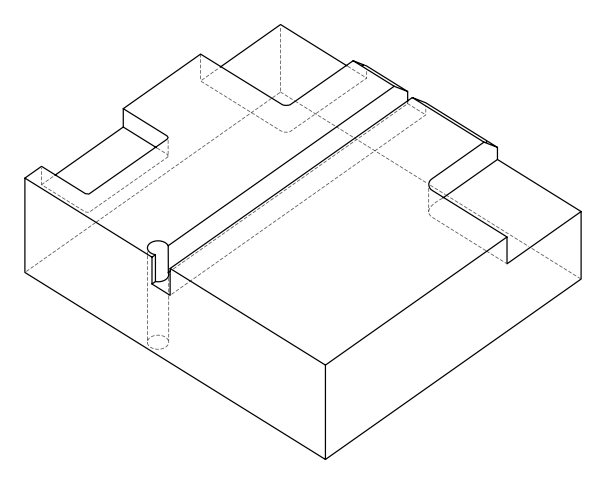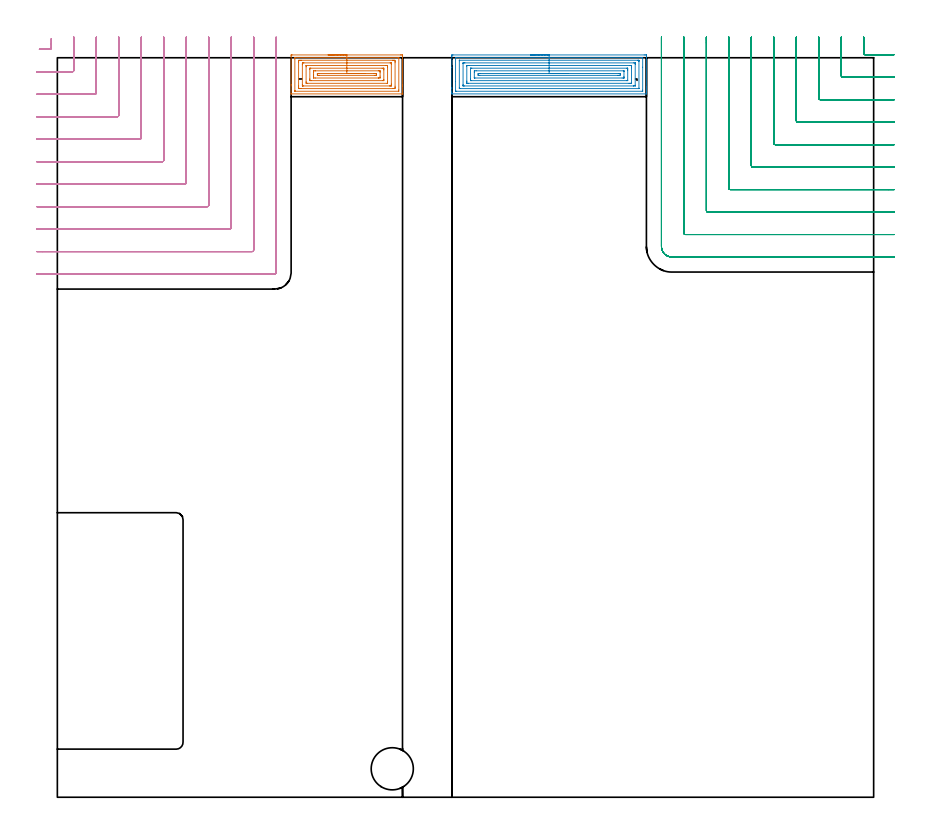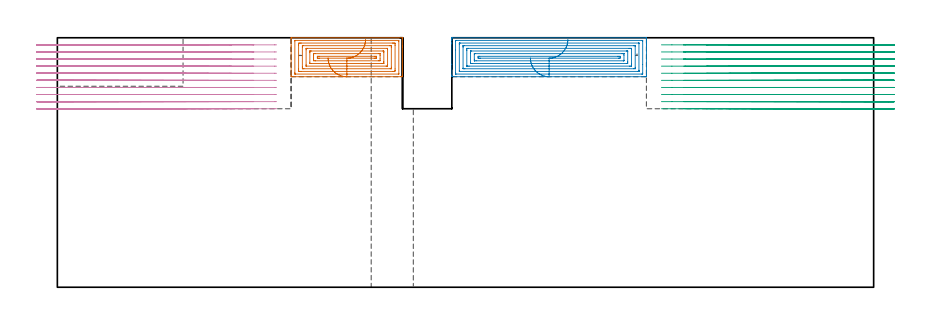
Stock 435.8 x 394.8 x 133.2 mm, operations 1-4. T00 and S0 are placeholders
(PLAN: 11 operations, 8 tool changes, 226.3 min)
(1 AREA_MILL | FG_CHAMFER_SURFACE | UGT0205_001 | 4.08 min | 16322 mm3)
(2 AREA_MILL_1 | FG_CHAMFER_SURFACE_1 | UGT0205_001 | 6.92 min | 25919 mm3)
(3 MILL_CORNER_NOTCH_RECTANGULAR | CORNER_NOTCH_RECTANGULAR | NXT0201_012 | Follow Part, ap 4, ae 75% | 29.41 min | 522720 mm3)
(4 MILL_CORNER_NOTCH_RECTANGULAR_1 | CORNER_NOTCH_RECTANGULAR_1 | NXT0201_012 | Follow Part, ap 4, ae 75% | 32.61 min | 581866 mm3)
(5 MILL_SLOT | SLOT_PARTIAL_RECTANGULAR | NXT0201_008 | Follow Part, ap 1.5, ae 75% | 133.14 min | 219190 mm3)
(6 MILL_RECTANGULAR_SLOT | SLOT_RECTANGULAR | NXT0201_012 | Follow Part, ap 4, ae 75% | 18.28 min | 398560 mm3)
(7 SPOT_DRILL | STEP1HOLE | NXT0321_9005460120000 | 0.05 min | 24 mm3)
(8 DRILL_BLIND_HOLE_INTO_CENTER | STEP1HOLE | NXT0301_030 | 0.05 min | 0 mm3)
(9 GUN_DRILL_THROUGH_HOLE | STEP1HOLE | UGT0307_001 | 0.59 min | 1830 mm3)
(10 SPADE_DRILL_TO_ENLARGE_THROUGH_HOLE | STEP1HOLE | UGT0306_005 | 0.56 min | 13995 mm3)
(11 DRILL_TO_ENLARGE_THROUGH_HOLE | STEP1HOLE | UGT0301_054 | 0.58 min | 25609 mm3)
(TOOL UGT0205_001 | Chamfer Mill 20 x 3 x 45 deg. | D20 FL50 Z2)
(TOOL NXT0201_012 | ENDMILL 16mm [2P460-1600-NA 1630] | D16 FL38 Z6)
(TOOL NXT0201_008 | ENDMILL 6mm [2P460-0600-NA 1630] | D6 FL26 Z6)
(TOOL NXT0321_9005460120000 | NC Spot Drill, 142deg, 12mm, Carbide, Uncoated | D12 PA142 FL30 Z2)
(TOOL NXT0301_030 | Carbide Drill 5.9mm [860.1-0590-018A1-MM 2214] | D5.9 PA140 FL28 Z2)
(TOOL UGT0307_001 | Gun Drill 5 mm | D5 PA130 FL24 Z1)
(TOOL UGT0306_005 | Spade Drill 14.5mm | D14.5 PA132 FL10 Z2)
(TOOL UGT0301_054 | Twist Drill 22.5 mm | D22.5 PA118 FL155 Z2)
(OP 1 AREA_MILL)
G17 G21 G94 G90
T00 M6
G54
G17 G0 G90 X144.55 Y396.3 S1061 M3
G43 Z143.2 H0
Z122.4
G94 G1 X144.588 Z121.528 F250.
X144.702 Z120.663
X144.891 Z119.812
X145.153 Z118.98
X145.487 Z118.174
X145.89 Z117.4
X146.359 Z116.664
X146.89 Z115.972
X147.479 Z115.329
X148.122 Z114.739
X148.814 Z114.208
X149.55 Z113.74
X150.324 Z113.337
X151.13 Z113.003
X151.962 Z112.741
X152.814 Z112.552
X153.678 Z112.438
X154.55 Z112.4
X183.197
X183.786 Y396.297 Z112.403
X184.294 Y396.291 Z112.405
X184.298 Y396.222 Z112.474
X184.3 Y395.707 Z112.989
Y380.551 Z128.143
Y379.802 Z128.896
Y379.659 Z129.039
Y375.69 Z133.008
X184.299 Y375.523 Z133.17
Y375.521 Z133.172
X184.291 Y375.504 Z133.19
X184.229 Y375.5 Z133.2
X124.871
X124.81 Y375.504 Z133.19
X124.807 Y375.521 Z133.172
X124.8 Y375.69 Z133.008
Y379.803 Z128.896
Y380.551 Z128.143
X124.801 Y395.707 Z112.989
X124.802 Y396.222 Z112.474
X124.806 Y396.291 Z112.405
X125.314 Y396.3 Z112.4
X154.55
Y394.886 Z113.814
X182.014
X182.084 Y394.885 Z113.815
X182.223 Y394.88 Z113.82
X182.291 Y394.875 Z113.825
X182.295 Y394.856 Z113.844
X182.298 Y394.816 Z113.884
X182.3 Y394.528 Z114.172
X182.299 Y377.589 Z131.111
X182.29 Y376.985 Z131.715
X182.284 Y376.921 Z131.779
X182.154 Y376.916 Z131.784
X182.084 Y376.915 Z131.785
X127.086 Y376.914 Z131.786
X127.016 Y376.915 Z131.785
X126.877 Y376.92 Z131.78
X126.809 Y376.925 Z131.775
X126.805 Y376.944 Z131.756
X126.802 Y376.985 Z131.715
X126.8 Y377.272 Z131.428
X126.801 Y394.211 Z114.489
X126.81 Y394.816 Z113.884
X126.816 Y394.879 Z113.821
X126.947 Y394.884 Z113.816
X127.017 Y394.886 Z113.814
X154.55
Y393.472 Z115.228
X178.92 Y393.471 Z115.229
X179.356
X179.809 Y393.469 Z115.231
X180.242 Y393.465 Z115.235
X180.293 Y393.032 Z115.668
X180.298 Y392.977 Z115.723
X180.3 Y392.141 Z116.559
Y379.601 Z129.099
X180.297 Y378.768 Z129.932
X180.295 Y378.715 Z129.985
X180.242 Y378.336 Z130.364
X179.79 Y378.331 Z130.369
X179.356 Y378.329 Z130.371
X178.907
X130.18
X129.744
X129.291 Y378.331 Z130.369
X128.858 Y378.336 Z130.364
X128.808 Y378.768 Z129.932
X128.803 Y378.823 Z129.877
X128.8 Y379.659 Z129.041
Y392.199 Z116.501
X128.803 Y393.032 Z115.668
X128.805 Y393.086 Z115.614
X128.858 Y393.465 Z115.235
X129.31 Y393.469 Z115.231
X129.744 Y393.471 Z115.229
X130.194
X154.55 Y393.472 Z115.228
Y392.057 Z116.643
X177.667
X178.018 Y392.056 Z116.644
X178.194 Y392.054 Z116.646
X178.279 Y392.051 Z116.649
X178.29 Y392.049 Z116.651
X178.294 Y392.033 Z116.667
X178.297 Y392. Z116.7
X178.3 Y391.421 Z117.279
Y391.249 Z117.451
Y380.722 Z127.978
X178.299 Y380.551 Z128.149
X178.291 Y379.839 Z128.861
X178.278 Y379.749 Z128.951
X178.186 Y379.747 Z128.953
X177.986 Y379.745 Z128.955
X177.584 Y379.743 Z128.957
X177.501
X131.433
X131.082 Y379.744 Z128.956
X130.907 Y379.746 Z128.954
X130.821 Y379.75 Z128.95
X130.81 Y379.752 Z128.948
X130.806 Y379.767 Z128.933
X130.803 Y379.8 Z128.9
X130.8 Y380.379 Z128.321
Y391.078 Z117.622
X130.801 Y391.249 Z117.451
X130.809 Y391.961 Z116.739
X130.822 Y392.051 Z116.649
X130.914 Y392.053 Z116.647
X131.114 Y392.055 Z116.645
X131.516 Y392.057 Z116.643
X131.599
X154.55
Y390.643 Z118.057
X175.529
X175.812 Y390.642 Z118.058
X176.096 Y390.639 Z118.061
X176.276 Y390.636 Z118.064
X176.29 Y390.521 Z118.179
X176.294 Y390.358 Z118.342
X176.3 Y389.868 Z118.832
Y381.843 Z126.857
X176.297 Y381.442 Z127.258
X176.293 Y381.197 Z127.503
X176.29 Y381.171 Z127.529
X176.264 Y381.164 Z127.536
X176.19 Y381.16 Z127.54
X176.095 Y381.158 Z127.542
X133.571 Y381.157 Z127.543
X133.288 Y381.158 Z127.542
X133.004 Y381.161 Z127.539
X132.824 Y381.164 Z127.536
X132.81 Y381.279 Z127.421
X132.806 Y381.442 Z127.258
X132.8 Y381.933 Z126.768
Y389.957 Z118.743
X132.803 Y390.358 Z118.342
X132.807 Y390.603 Z118.097
X132.81 Y390.629 Z118.071
X132.836 Y390.636 Z118.064
X132.91 Y390.64 Z118.06
X133.005 Y390.642 Z118.058
X154.55 Y390.643 Z118.057
Y389.229 Z119.471
X173.391
X174.041 Y389.225 Z119.475
X174.283 Y389.222 Z119.478
X174.29 Y389.217 Z119.483
X174.297 Y389.208 Z119.492
X174.3 Y388.575 Z120.125
Y388.314 Z120.386
X174.299 Y383.225 Z125.475
X174.298 Y382.967 Z125.733
X174.29 Y382.704 Z125.996
X174.275 Y382.578 Z126.122
X174.203 Y382.576 Z126.124
X174.041 Y382.573 Z126.127
X173.804 Y382.572 Z126.128
X135.709 Y382.571 Z126.129
X135.059 Y382.575 Z126.125
X134.817 Y382.578 Z126.122
X134.81 Y382.583 Z126.117
X134.803 Y382.592 Z126.108
X134.8 Y383.225 Z125.475
Y383.486 Z125.214
Y388.575 Z120.125
X134.803 Y389.208 Z119.492
X134.81 Y389.217 Z119.483
X134.817 Y389.222 Z119.478
X135.059 Y389.226 Z119.474
X135.296 Y389.228 Z119.472
X154.55 Y389.229 Z119.471
Y387.815 Z120.885
X171.383 Y387.814 Z120.886
X172.143 Y387.81 Z120.89
X172.269 Y387.808 Z120.892
X172.293 Y387.683 Z121.017
X172.298 Y387.654 Z121.046
X172.3 Y386.792 Z121.908
Y385.009 Z123.691
X172.297 Y384.117 Z124.583
X172.295 Y384.091 Z124.609
X172.269 Y383.992 Z124.708
X171.513 Y383.986 Z124.714
X171.383
X137.717
X136.957 Y383.99 Z124.71
X136.831 Y383.992 Z124.708
X136.807 Y384.117 Z124.583
X136.802 Y384.146 Z124.554
X136.8 Y385.009 Z123.691
Y385.9 Z122.8
Y386.823 Z121.877
X136.81 Y387.683 Z121.017
X136.831 Y387.808 Z120.892
X137.587 Y387.814 Z120.886
X137.717
X154.55 Y387.815 Z120.885
Y386.401 Z122.299
X169.114 Y386.4 Z122.3
X169.611 Y386.399 Z122.301
X170.003 Y386.397 Z122.303
X170.245 Y386.394 Z122.306
X170.29 Y386.383 Z122.317
X170.294 Y386.291 Z122.409
X170.299 Y386.099 Z122.601
X170.3 Y385.9 Z122.8
X170.299 Y385.553 Z123.147
X170.297 Y385.467 Z123.233
X170.293 Y385.424 Z123.276
X170.29 Y385.408 Z123.292
X170.272 Y385.406 Z123.294
X170.105 Y385.402 Z123.298
X169.611 Y385.4 Z123.3
X169.222
X139.986
X139.489 Y385.401 Z123.299
X139.097 Y385.403 Z123.297
X138.855 Y385.407 Z123.293
X138.81 Y385.418 Z123.282
X138.806 Y385.509 Z123.191
X138.801 Y385.701 Z122.999
X138.8 Y385.9 Z122.8
X138.801 Y386.247 Z122.453
X138.803 Y386.333 Z122.367
X138.807 Y386.376 Z122.324
X138.81 Y386.392 Z122.308
X138.828 Y386.394 Z122.306
X138.995 Y386.398 Z122.302
X139.489 Y386.4 Z122.3
X139.878 Y386.401 Z122.299
X154.55
X155.422 Z122.338
X156.287 Z122.451
X157.138 Z122.64
X157.97 Z122.903
X158.776 Z123.236
X159.55 Z123.639
X160.286 Z124.108
X160.978 Z124.639
X161.621 Z125.228
X162.211 Z125.872
X162.742 Z126.564
X163.21 Z127.299
X163.613 Z128.073
X163.947 Z128.879
X164.209 Z129.711
X164.398 Z130.563
X164.512 Z131.428
X164.55 Z132.299
G0 Z143.2
M5
M2
(OP 2 AREA_MILL_1)
G17 G21 G94 G90
T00 M6
G54
G17 G0 G90 X252.55 Y396.3 S1061 M3
G43 Z143.2 H0
Z122.4
G94 G1 X252.588 Z121.528 F250.
X252.702 Z120.663
X252.891 Z119.812
X253.153 Z118.98
X253.487 Z118.174
X253.89 Z117.4
X254.359 Z116.664
X254.89 Z115.972
X255.479 Z115.329
X256.122 Z114.74
X256.814 Z114.208
X257.55 Z113.74
X258.324 Z113.337
X259.13 Z113.003
X259.962 Z112.741
X260.814 Z112.552
X261.678 Z112.438
X262.55 Z112.4
X313.295
X313.889 Y396.299 Z112.401
X314.476 Y396.294 Z112.404
X314.493 Y396.292 Z112.406
X314.497 Y395.707 Z112.99
X314.5 Y395.097 Z113.6
Y379.378 Z129.317
Y378.768 Z129.927
Y378.205 Z130.492
Y377.876 Z130.82
Y377.313 Z131.383
Y376.985 Z131.711
Y376.327 Z132.372
Y375.937 Z132.762
X314.493 Y375.552 Z133.14
X314.49 Y375.503 Z133.188
X314.336 Y375.5 Z133.2
X210.765
X210.61 Y375.503 Z133.188
X210.607 Y375.552 Z133.14
X210.6 Y375.937 Z132.762
Y376.327 Z132.372
Y376.985 Z131.711
Y378.205 Z130.492
Y378.768 Z129.927
Y389.631 Z119.067
Y395.426 Z113.272
X210.602 Y395.707 Z112.99
X210.607 Y396.292 Z112.406
X210.624 Y396.294 Z112.404
X211.211 Y396.3 Z112.4
X262.55
Y394.886 Z113.814
X312.103 Y394.885 Z113.815
X312.174 Y394.884 Z113.816
X312.314 Y394.879 Z113.821
X312.49 Y394.866 Z113.834
X312.492 Y394.816 Z113.884
X312.499 Y394.421 Z114.279
X312.5 Y389.739 Z118.961
Y377.48 Z131.22
X312.497 Y376.985 Z131.715
X312.494 Y376.936 Z131.764
X312.491 Y376.927 Z131.773
X312.476 Y376.921 Z131.779
X312.385 Y376.918 Z131.782
X312.244 Y376.915 Z131.785
X212.997
X212.927 Y376.916 Z131.784
X212.787 Y376.921 Z131.779
X212.61 Y376.934 Z131.766
X212.608 Y376.985 Z131.715
X212.602 Y377.379 Z131.321
X212.6 Y382.061 Z126.639
Y394.32 Z114.38
X212.603 Y394.816 Z113.884
X212.606 Y394.864 Z113.836
X212.609 Y394.873 Z113.827
X212.624 Y394.879 Z113.821
X212.716 Y394.882 Z113.818
X212.856 Y394.885 Z113.815
X262.55 Y394.886 Z113.814
Y393.472 Z115.228
X309.878 Y393.471 Z115.229
X310.318 Y393.469 Z115.231
X310.463 Y393.466 Z115.234
X310.481 Y393.465 Z115.235
X310.49 Y393.432 Z115.268
X310.495 Y393.336 Z115.364
X310.498 Y393.215 Z115.485
X310.5 Y393.032 Z115.668
Y392.85 Z115.85
Y378.586 Z130.114
X310.496 Y378.403 Z130.297
X310.491 Y378.352 Z130.348
X310.487 Y378.334 Z130.366
X310.481 Y378.333 Z130.367
X310.427 Y378.33 Z130.37
X310.318 Y378.329 Z130.371
X215.222
X214.782 Y378.331 Z130.369
X214.637 Y378.334 Z130.366
X214.619 Y378.335 Z130.365
X214.61 Y378.368 Z130.332
X214.605 Y378.464 Z130.236
X214.602 Y378.586 Z130.114
X214.6 Y378.768 Z129.932
Y378.95 Z129.75
Y393.214 Z115.486
X214.604 Y393.397 Z115.303
X214.609 Y393.448 Z115.252
X214.613 Y393.466 Z115.234
X214.619 Y393.467 Z115.233
X214.673 Y393.47 Z115.23
X214.782 Y393.471 Z115.229
X262.55 Y393.472 Z115.228
Y392.057 Z116.643
X307.723
X308.456 Y392.05 Z116.65
X308.49 Y392.047 Z116.653
X308.493 Y392.002 Z116.698
X308.497 Y391.899 Z116.801
X308.499 Y391.693 Z117.007
X308.5 Y391.281 Z117.419
X308.499 Y380.121 Z128.579
X308.497 Y379.906 Z128.794
X308.493 Y379.799 Z128.901
X308.49 Y379.751 Z128.949
X308.442 Y379.749 Z128.951
X307.639 Y379.743 Z128.957
X307.555
X217.377
X216.644 Y379.75 Z128.95
X216.61 Y379.753 Z128.947
X216.607 Y379.798 Z128.902
X216.603 Y379.901 Z128.799
X216.601 Y380.107 Z128.593
X216.6 Y380.519 Z128.181
X216.601 Y391.679 Z117.021
X216.603 Y391.894 Z116.806
X216.607 Y392.001 Z116.699
X216.61 Y392.049 Z116.651
X216.659 Y392.051 Z116.649
X217.461 Y392.057 Z116.643
X217.545
X262.55
Y390.643 Z118.057
X305.568
X305.853 Y390.642 Z118.058
X306.465 Y390.639 Z118.061
X306.48 Y390.637 Z118.063
X306.492 Y390.611 Z118.089
X306.497 Y390.358 Z118.342
X306.5 Y389.712 Z118.988
Y389.466 Z119.234
X306.499 Y381.442 Z127.258
X306.497 Y381.281 Z127.419
X306.493 Y381.201 Z127.499
X306.491 Y381.166 Z127.534
X306.424 Y381.164 Z127.536
X306.137 Y381.159 Z127.541
X305.853 Y381.158 Z127.542
X305.246 Y381.157 Z127.543
X219.532
X219.247 Y381.158 Z127.542
X218.635 Y381.161 Z127.539
X218.62 Y381.163 Z127.537
X218.608 Y381.189 Z127.511
X218.604 Y381.442 Z127.258
X218.6 Y382.088 Z126.612
Y382.334 Z126.366
X218.601 Y390.358 Z118.342
X218.603 Y390.519 Z118.181
X218.607 Y390.6 Z118.1
X218.609 Y390.634 Z118.066
X218.676 Y390.636 Z118.064
X218.963 Y390.641 Z118.059
X219.247 Y390.642 Z118.058
X219.854 Y390.643 Z118.057
X262.55
Y389.229 Z119.471
X304.068 Y389.228 Z119.472
X304.307 Y389.227 Z119.473
X304.435 Y389.224 Z119.476
X304.49 Y389.222 Z119.478
X304.492 Y389.19 Z119.51
X304.498 Y389.036 Z119.664
X304.5 Y388.575 Z120.125
Y388.143 Z120.557
X304.499 Y382.794 Z125.906
X304.496 Y382.65 Z126.05
X304.492 Y382.598 Z126.102
X304.488 Y382.577 Z126.123
X304.476 Y382.576 Z126.124
X304.395 Y382.574 Z126.126
X304.068 Y382.572 Z126.128
X303.83 Y382.571 Z126.129
X221.032 Y382.572 Z126.128
X220.793 Y382.573 Z126.127
X220.666 Y382.576 Z126.124
X220.61 Y382.578 Z126.122
X220.608 Y382.61 Z126.09
X220.602 Y382.764 Z125.936
X220.6 Y383.225 Z125.475
Y383.657 Z125.043
X220.601 Y389.006 Z119.694
X220.604 Y389.15 Z119.55
X220.608 Y389.202 Z119.498
X220.612 Y389.223 Z119.477
X220.624 Y389.224 Z119.476
X220.705 Y389.226 Z119.474
X221.032 Y389.229 Z119.471
X221.27
X262.55
Y387.815 Z120.885
X302.15 Y387.814 Z120.886
X302.282 Y387.813 Z120.887
X302.413 Y387.81 Z120.89
X302.49 Y387.807 Z120.893
X302.495 Y387.756 Z120.944
X302.498 Y387.683 Z121.017
X302.5 Y387.466 Z121.234
Y384.791 Z123.909
X302.494 Y384.117 Z124.583
X302.49 Y384.009 Z124.691
X302.485 Y383.992 Z124.708
X302.457 Y383.989 Z124.711
X302.413 Y383.986 Z124.714
X302.282
X301.521 Y383.985 Z124.715
X222.95 Y383.986 Z124.714
X222.818 Y383.987 Z124.713
X222.687 Y383.99 Z124.71
X222.61 Y383.993 Z124.707
X222.605 Y384.045 Z124.655
X222.602 Y384.117 Z124.583
X222.6 Y384.334 Z124.366
Y387.009 Z121.691
X222.606 Y387.683 Z121.017
X222.61 Y387.791 Z120.909
X222.615 Y387.808 Z120.892
X222.643 Y387.811 Z120.889
X222.687 Y387.814 Z120.886
X222.818 Y387.815 Z120.885
X223.579
X262.55
Y386.401 Z122.299
X299.603 Y386.4 Z122.3
X299.997 Y386.399 Z122.301
X300.496 Y386.393 Z122.307
X300.5 Y385.9 Z122.8
X300.496 Y385.407 Z123.293
X300.102 Y385.402 Z123.298
X299.603 Y385.4 Z123.3
X299.212
X225.497
X225.103 Y385.401 Z123.299
X224.604 Y385.407 Z123.293
X224.6 Y385.9 Z122.8
X224.604 Y386.393 Z122.307
X224.998 Y386.398 Z122.302
X225.497 Y386.4 Z122.3
X225.888 Y386.401 Z122.299
X262.55
X263.422 Z122.338
X264.287 Z122.451
X265.138 Z122.64
X265.97 Z122.903
X266.776 Z123.236
X267.55 Z123.639
X268.286 Z124.108
X268.978 Z124.639
X269.621 Z125.228
X270.21 Z125.872
X270.742 Z126.564
X271.21 Z127.299
X271.613 Z128.073
X271.947 Z128.879
X272.209 Z129.711
X272.398 Z130.563
X272.512 Z131.428
X272.55 Z132.299
G0 Z143.2
M5
M2
(OP 3 MILL_CORNER_NOTCH_RECTANGULAR)
G17 G21 G94 G90
T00 M6
G54
G17 G0 G90 X430.493 Y405.8 S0 M3
G43 Z143.2 H1
Z129.41
G94 G1 X430.5 Y402.8 F250.
Y402.546 F500.
Y397.193
G3 X431.293 Y396.4 R0.8
G1 X443.638
X446.638 F250.
G0 Z143.2
X418.492 Y405.8
Z129.41
G1 X418.5 Y402.8
Y402.546 F500.
Y385.193
G3 X419.293 Y384.4 R0.8
G1 X443.8
X446.8 F250.
G0 Z143.2
X406.491 Y405.8
Z129.41
G1 X406.5 Y402.8
Y402.546 F500.
Y373.193
G3 X407.293 Y372.4 R0.8
G1 X443.8
X446.8 F250.
G0 Z143.2
X394.489 Y405.8
Z129.41
G1 X394.5 Y402.8
Y402.546 F500.
Y361.194
G3 X395.294 Y360.4 R0.8
G1 X443.8
X446.8 F250.
G0 Z143.2
X382.487 Y405.8
Z129.41
G1 X382.499 Y402.8
X382.5 Y402.546 F500.
Y349.194
G3 X383.294 Y348.4 R0.8
G1 X443.8
X446.8 F250.
G0 Z143.2
X370.483 Y405.8
Z129.41
G1 X370.499 Y402.8
X370.5 Y402.546 F500.
Y337.195
G3 X371.295 Y336.4 R0.8
G1 X443.8
X446.8 F250.
G0 Z143.2
X358.478 Y405.8
Z129.41
G1 X358.499 Y402.8
X358.5 Y402.546 F500.
Y325.195
G3 X359.295 Y324.4 R0.8
G1 X443.8
X446.8 F250.
G0 Z143.2
X346.467 Y405.8
Z129.41
G1 X346.499 Y402.8
G2 X346.5 Y402.546 R24. F500.
G1 Y313.195
G3 X347.295 Y312.4 R0.8
G1 X443.8
X446.8 F250.
G0 Z143.2
X334.434 Y405.799
Z129.41
G1 X334.497 Y402.8
G2 X334.5 Y402.546 R12. F500.
G1 Y301.196
G3 X335.296 Y300.4 R0.8
G1 X443.8
X446.8 F250.
G0 Z143.2
X322.5 Y405.546
Z129.41
G1 Y402.546
Y294. F500.
G3 X328.1 Y288.4 R5.6
G1 X443.8
X446.8 F250.
G0 Z143.2
X430.493 Y405.8
Z125.62
G1 X430.5 Y402.8
Y402.546 F500.
Y397.193
G3 X431.293 Y396.4 R0.8
G1 X443.638
X446.638 F250.
G0 Z143.2
X418.492 Y405.8
Z125.62
G1 X418.5 Y402.8
Y402.546 F500.
Y385.193
G3 X419.293 Y384.4 R0.8
G1 X443.8
X446.8 F250.
G0 Z143.2
X406.491 Y405.8
Z125.62
G1 X406.5 Y402.8
Y402.546 F500.
Y373.193
G3 X407.293 Y372.4 R0.8
G1 X443.8
X446.8 F250.
G0 Z143.2
X394.489 Y405.8
Z125.62
G1 X394.5 Y402.8
Y402.546 F500.
Y361.194
G3 X395.294 Y360.4 R0.8
G1 X443.8
X446.8 F250.
G0 Z143.2
X382.487 Y405.8
Z125.62
G1 X382.499 Y402.8
X382.5 Y402.546 F500.
Y349.194
G3 X383.294 Y348.4 R0.8
G1 X443.8
X446.8 F250.
G0 Z143.2
X370.483 Y405.8
Z125.62
G1 X370.499 Y402.8
X370.5 Y402.546 F500.
Y337.195
G3 X371.295 Y336.4 R0.8
G1 X443.8
X446.8 F250.
G0 Z143.2
X358.478 Y405.8
Z125.62
G1 X358.499 Y402.8
X358.5 Y402.546 F500.
Y325.195
G3 X359.295 Y324.4 R0.8
G1 X443.8
X446.8 F250.
G0 Z143.2
X346.467 Y405.8
Z125.62
G1 X346.499 Y402.8
G2 X346.5 Y402.546 R24. F500.
G1 Y313.195
G3 X347.295 Y312.4 R0.8
G1 X443.8
X446.8 F250.
G0 Z143.2
X334.434 Y405.799
Z125.62
G1 X334.497 Y402.8
G2 X334.5 Y402.546 R12. F500.
G1 Y301.196
G3 X335.296 Y300.4 R0.8
G1 X443.8
X446.8 F250.
G0 Z143.2
X322.5 Y405.546
Z125.62
G1 Y402.546
Y294. F500.
G3 X328.1 Y288.4 R5.6
G1 X443.8
X446.8 F250.
G0 Z143.2
X430.493 Y405.8
Z121.83
G1 X430.5 Y402.8
Y402.546 F500.
Y397.193
G3 X431.293 Y396.4 R0.8
G1 X443.638
X446.638 F250.
G0 Z143.2
X418.492 Y405.8
Z121.83
G1 X418.5 Y402.8
Y402.546 F500.
Y385.193
G3 X419.293 Y384.4 R0.8
G1 X443.8
X446.8 F250.
G0 Z143.2
X406.491 Y405.8
Z121.83
G1 X406.5 Y402.8
Y402.546 F500.
Y373.193
G3 X407.293 Y372.4 R0.8
G1 X443.8
X446.8 F250.
G0 Z143.2
X394.489 Y405.8
Z121.83
G1 X394.5 Y402.8
Y402.546 F500.
Y361.194
G3 X395.294 Y360.4 R0.8
G1 X443.8
X446.8 F250.
G0 Z143.2
X382.487 Y405.8
Z121.83
G1 X382.499 Y402.8
X382.5 Y402.546 F500.
Y349.194
G3 X383.294 Y348.4 R0.8
G1 X443.8
X446.8 F250.
G0 Z143.2
X370.483 Y405.8
Z121.83
G1 X370.499 Y402.8
X370.5 Y402.546 F500.
Y337.195
G3 X371.295 Y336.4 R0.8
G1 X443.8
X446.8 F250.
G0 Z143.2
X358.478 Y405.8
Z121.83
G1 X358.499 Y402.8
X358.5 Y402.546 F500.
Y325.195
G3 X359.295 Y324.4 R0.8
G1 X443.8
X446.8 F250.
G0 Z143.2
X346.467 Y405.8
Z121.83
G1 X346.499 Y402.8
G2 X346.5 Y402.546 R24. F500.
G1 Y313.195
G3 X347.295 Y312.4 R0.8
G1 X443.8
X446.8 F250.
G0 Z143.2
X334.434 Y405.799
Z121.83
G1 X334.497 Y402.8
G2 X334.5 Y402.546 R12. F500.
G1 Y301.196
G3 X335.296 Y300.4 R0.8
G1 X443.8
X446.8 F250.
G0 Z143.2
X322.5 Y405.546
Z121.83
G1 Y402.546
Y294. F500.
G3 X328.1 Y288.4 R5.6
G1 X443.8
X446.8 F250.
G0 Z143.2
X430.5 Y405.8
Z118.04
G1 Y402.8
Y397.193 F500.
G3 X431.293 Y396.4 R0.8
G1 X443.638
X446.638 F250.
G0 Z143.2
X418.5 Y405.8
Z118.04
G1 Y402.8
Y385.193 F500.
G3 X419.293 Y384.4 R0.8
G1 X443.8
X446.8 F250.
G0 Z143.2
X406.5 Y405.8
Z118.04
G1 Y402.8
Y373.193 F500.
G3 X407.293 Y372.4 R0.8
G1 X443.8
X446.8 F250.
G0 Z143.2
X394.5 Y405.8
Z118.04
G1 Y402.8
Y361.194 F500.
G3 X395.294 Y360.4 R0.8
G1 X443.8
X446.8 F250.
G0 Z143.2
X382.5 Y405.8
Z118.04
G1 Y402.8
Y349.194 F500.
G3 X383.294 Y348.4 R0.8
G1 X443.8
X446.8 F250.
G0 Z143.2
X370.5 Y405.8
Z118.04
G1 Y402.8
Y337.195 F500.
G3 X371.295 Y336.4 R0.8
G1 X443.8
X446.8 F250.
G0 Z143.2
X358.5 Y405.8
Z118.04
G1 Y402.8
Y325.195 F500.
G3 X359.295 Y324.4 R0.8
G1 X443.8
X446.8 F250.
G0 Z143.2
X346.5 Y405.8
Z118.04
G1 Y402.8
Y313.195 F500.
G3 X347.295 Y312.4 R0.8
G1 X443.8
X446.8 F250.
G0 Z143.2
X334.5 Y405.8
Z118.04
G1 Y402.8
Y301.196 F500.
G3 X335.296 Y300.4 R0.8
G1 X443.8
X446.8 F250.
G0 Z143.2
X322.5 Y405.8
Z118.04
G1 Y402.8
Y294. F500.
G3 X328.1 Y288.4 R5.6
G1 X443.8
X446.8 F250.
G0 Z143.2
X430.5 Y405.8
Z114.25
G1 Y402.8
Y397.193 F500.
G3 X431.293 Y396.4 R0.8
G1 X443.638
X446.638 F250.
G0 Z143.2
X418.5 Y405.8
Z114.25
G1 Y402.8
Y385.193 F500.
G3 X419.293 Y384.4 R0.8
G1 X443.8
X446.8 F250.
G0 Z143.2
X406.5 Y405.8
Z114.25
G1 Y402.8
Y373.193 F500.
G3 X407.293 Y372.4 R0.8
G1 X443.8
X446.8 F250.
G0 Z143.2
X394.5 Y405.8
Z114.25
G1 Y402.8
Y361.194 F500.
G3 X395.294 Y360.4 R0.8
G1 X443.8
X446.8 F250.
G0 Z143.2
X382.5 Y405.8
Z114.25
G1 Y402.8
Y349.194 F500.
G3 X383.294 Y348.4 R0.8
G1 X443.8
X446.8 F250.
G0 Z143.2
X370.5 Y405.8
Z114.25
G1 Y402.8
Y337.195 F500.
G3 X371.295 Y336.4 R0.8
G1 X443.8
X446.8 F250.
G0 Z143.2
X358.5 Y405.8
Z114.25
G1 Y402.8
Y325.195 F500.
G3 X359.295 Y324.4 R0.8
G1 X443.8
X446.8 F250.
G0 Z143.2
X346.5 Y405.8
Z114.25
G1 Y402.8
Y313.195 F500.
G3 X347.295 Y312.4 R0.8
G1 X443.8
X446.8 F250.
G0 Z143.2
X334.5 Y405.8
Z114.25
G1 Y402.8
Y301.196 F500.
G3 X335.296 Y300.4 R0.8
G1 X443.8
X446.8 F250.
G0 Z143.2
X322.5 Y405.8
Z114.25
G1 Y402.8
Y294. F500.
G3 X328.1 Y288.4 R5.6
G1 X443.8
X446.8 F250.
G0 Z143.2
X430.5 Y405.8
Z110.46
G1 Y402.8
Y397.193 F500.
G3 X431.293 Y396.4 R0.8
G1 X443.638
X446.638 F250.
G0 Z143.2
X418.5 Y405.8
Z110.46
G1 Y402.8
Y385.193 F500.
G3 X419.293 Y384.4 R0.8
G1 X443.8
X446.8 F250.
G0 Z143.2
X406.5 Y405.8
Z110.46
G1 Y402.8
Y373.193 F500.
G3 X407.293 Y372.4 R0.8
G1 X443.8
X446.8 F250.
G0 Z143.2
X394.5 Y405.8
Z110.46
G1 Y402.8
Y361.194 F500.
G3 X395.294 Y360.4 R0.8
G1 X443.8
X446.8 F250.
G0 Z143.2
X382.5 Y405.8
Z110.46
G1 Y402.8
Y349.194 F500.
G3 X383.294 Y348.4 R0.8
G1 X443.8
X446.8 F250.
G0 Z143.2
X370.5 Y405.8
Z110.46
G1 Y402.8
Y337.195 F500.
G3 X371.295 Y336.4 R0.8
G1 X443.8
X446.8 F250.
G0 Z143.2
X358.5 Y405.8
Z110.46
G1 Y402.8
Y325.195 F500.
G3 X359.295 Y324.4 R0.8
G1 X443.8
X446.8 F250.
G0 Z143.2
X346.5 Y405.8
Z110.46
G1 Y402.8
Y313.195 F500.
G3 X347.295 Y312.4 R0.8
G1 X443.8
X446.8 F250.
G0 Z143.2
X334.5 Y405.8
Z110.46
G1 Y402.8
Y301.196 F500.
G3 X335.296 Y300.4 R0.8
G1 X443.8
X446.8 F250.
G0 Z143.2
X322.5 Y405.8
Z110.46
G1 Y402.8
Y294. F500.
G3 X328.1 Y288.4 R5.6
G1 X443.8
X446.8 F250.
G0 Z143.2
X430.5 Y405.8
Z106.67
G1 Y402.8
Y397.193 F500.
G3 X431.293 Y396.4 R0.8
G1 X443.638
X446.638 F250.
G0 Z143.2
X418.5 Y405.8
Z106.67
G1 Y402.8
Y385.193 F500.
G3 X419.293 Y384.4 R0.8
G1 X443.8
X446.8 F250.
G0 Z143.2
X406.5 Y405.8
Z106.67
G1 Y402.8
Y373.193 F500.
G3 X407.293 Y372.4 R0.8
G1 X443.8
X446.8 F250.
G0 Z143.2
X394.5 Y405.8
Z106.67
G1 Y402.8
Y361.194 F500.
G3 X395.294 Y360.4 R0.8
G1 X443.8
X446.8 F250.
G0 Z143.2
X382.5 Y405.8
Z106.67
G1 Y402.8
Y349.194 F500.
G3 X383.294 Y348.4 R0.8
G1 X443.8
X446.8 F250.
G0 Z143.2
X370.5 Y405.8
Z106.67
G1 Y402.8
Y337.195 F500.
G3 X371.295 Y336.4 R0.8
G1 X443.8
X446.8 F250.
G0 Z143.2
X358.5 Y405.8
Z106.67
G1 Y402.8
Y325.195 F500.
G3 X359.295 Y324.4 R0.8
G1 X443.8
X446.8 F250.
G0 Z143.2
X346.5 Y405.8
Z106.67
G1 Y402.8
Y313.195 F500.
G3 X347.295 Y312.4 R0.8
G1 X443.8
X446.8 F250.
G0 Z143.2
X334.5 Y405.8
Z106.67
G1 Y402.8
Y301.196 F500.
G3 X335.296 Y300.4 R0.8
G1 X443.8
X446.8 F250.
G0 Z143.2
X322.5 Y405.8
Z106.67
G1 Y402.8
Y294. F500.
G3 X328.1 Y288.4 R5.6
G1 X443.8
X446.8 F250.
G0 Z143.2
X430.5 Y405.8
Z102.88
G1 Y402.8
Y397.193 F500.
G3 X431.293 Y396.4 R0.8
G1 X443.638
X446.638 F250.
G0 Z143.2
X418.5 Y405.8
Z102.88
G1 Y402.8
Y385.193 F500.
G3 X419.293 Y384.4 R0.8
G1 X443.8
X446.8 F250.
G0 Z143.2
X406.5 Y405.8
Z102.88
G1 Y402.8
Y373.193 F500.
G3 X407.293 Y372.4 R0.8
G1 X443.8
X446.8 F250.
G0 Z143.2
X394.5 Y405.8
Z102.88
G1 Y402.8
Y361.194 F500.
G3 X395.294 Y360.4 R0.8
G1 X443.8
X446.8 F250.
G0 Z143.2
X382.5 Y405.8
Z102.88
G1 Y402.8
Y349.194 F500.
G3 X383.294 Y348.4 R0.8
G1 X443.8
X446.8 F250.
G0 Z143.2
X370.5 Y405.8
Z102.88
G1 Y402.8
Y337.195 F500.
G3 X371.295 Y336.4 R0.8
G1 X443.8
X446.8 F250.
G0 Z143.2
X358.5 Y405.8
Z102.88
G1 Y402.8
Y325.195 F500.
G3 X359.295 Y324.4 R0.8
G1 X443.8
X446.8 F250.
G0 Z143.2
X346.5 Y405.8
Z102.88
G1 Y402.8
Y313.195 F500.
G3 X347.295 Y312.4 R0.8
G1 X443.8
X446.8 F250.
G0 Z143.2
X334.5 Y405.8
Z102.88
G1 Y402.8
Y301.196 F500.
G3 X335.296 Y300.4 R0.8
G1 X443.8
X446.8 F250.
G0 Z143.2
X322.5 Y405.8
Z102.88
G1 Y402.8
Y294. F500.
G3 X328.1 Y288.4 R5.6
G1 X443.8
X446.8 F250.
G0 Z143.2
X430.5 Y405.8
Z99.09
G1 Y402.8
Y397.193 F500.
G3 X431.293 Y396.4 R0.8
G1 X443.638
X446.638 F250.
G0 Z143.2
X418.5 Y405.8
Z99.09
G1 Y402.8
Y385.193 F500.
G3 X419.293 Y384.4 R0.8
G1 X443.8
X446.8 F250.
G0 Z143.2
X406.5 Y405.8
Z99.09
G1 Y402.8
Y373.193 F500.
G3 X407.293 Y372.4 R0.8
G1 X443.8
X446.8 F250.
G0 Z143.2
X394.5 Y405.8
Z99.09
G1 Y402.8
Y361.194 F500.
G3 X395.294 Y360.4 R0.8
G1 X443.8
X446.8 F250.
G0 Z143.2
X382.5 Y405.8
Z99.09
G1 Y402.8
Y349.194 F500.
G3 X383.294 Y348.4 R0.8
G1 X443.8
X446.8 F250.
G0 Z143.2
X370.5 Y405.8
Z99.09
G1 Y402.8
Y337.195 F500.
G3 X371.295 Y336.4 R0.8
G1 X443.8
X446.8 F250.
G0 Z143.2
X358.5 Y405.8
Z99.09
G1 Y402.8
Y325.195 F500.
G3 X359.295 Y324.4 R0.8
G1 X443.8
X446.8 F250.
G0 Z143.2
X346.5 Y405.8
Z99.09
G1 Y402.8
Y313.195 F500.
G3 X347.295 Y312.4 R0.8
G1 X443.8
X446.8 F250.
G0 Z143.2
X334.5 Y405.8
Z99.09
G1 Y402.8
Y301.196 F500.
G3 X335.296 Y300.4 R0.8
G1 X443.8
X446.8 F250.
G0 Z143.2
X322.5 Y405.8
Z99.09
G1 Y402.8
Y294. F500.
G3 X328.1 Y288.4 R5.6
G1 X443.8
X446.8 F250.
G0 Z143.2
X430.5 Y405.8
Z95.3
G1 Y402.8
Y397.193 F500.
G3 X431.293 Y396.4 R0.8
G1 X443.638
X446.638 F250.
G0 Z143.2
X418.5 Y405.8
Z95.3
G1 Y402.8
Y385.193 F500.
G3 X419.293 Y384.4 R0.8
G1 X443.8
X446.8 F250.
G0 Z143.2
X406.5 Y405.8
Z95.3
G1 Y402.8
Y373.193 F500.
G3 X407.293 Y372.4 R0.8
G1 X443.8
X446.8 F250.
G0 Z143.2
X394.5 Y405.8
Z95.3
G1 Y402.8
Y361.194 F500.
G3 X395.294 Y360.4 R0.8
G1 X443.8
X446.8 F250.
G0 Z143.2
X382.5 Y405.8
Z95.3
G1 Y402.8
Y349.194 F500.
G3 X383.294 Y348.4 R0.8
G1 X443.8
X446.8 F250.
G0 Z143.2
X370.5 Y405.8
Z95.3
G1 Y402.8
Y337.195 F500.
G3 X371.295 Y336.4 R0.8
G1 X443.8
X446.8 F250.
G0 Z143.2
X358.5 Y405.8
Z95.3
G1 Y402.8
Y325.195 F500.
G3 X359.295 Y324.4 R0.8
G1 X443.8
X446.8 F250.
G0 Z143.2
X346.5 Y405.8
Z95.3
G1 Y402.8
Y313.195 F500.
G3 X347.295 Y312.4 R0.8
G1 X443.8
X446.8 F250.
G0 Z143.2
X334.5 Y405.8
Z95.3
G1 Y402.8
Y301.196 F500.
G3 X335.296 Y300.4 R0.8
G1 X443.8
X446.8 F250.
G0 Z143.2
X322.5 Y405.8
Z95.3
G1 Y402.8
Y294. F500.
G3 X328.1 Y288.4 R5.6
G1 X443.8
X446.8 F250.
G0 Z143.2
M5
M2
(OP 4 MILL_CORNER_NOTCH_RECTANGULAR_1)
G17 G21 G94 G90
T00 M6
G54
G17 G0 G90 X-9.614 Y399.3 S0 M3
G43 Z143.2 H1
Z129.41
G94 G1 X-6.614 F250.
X-3.992
G3 X-3.2 Y400.092 R0.8
G1 Y402.132
Y405.132
G0 Z143.2
X-11. Y387.3
Z129.41
G1 X-8.
X8.007 F500.
G3 X8.8 Y388.093 R0.8
G1 Y402.546
Y402.8
X8.807 Y405.8 F250.
G0 Z143.2
X-11. Y375.3
Z129.41
G1 X-8.
X20.007 F500.
G3 X20.8 Y376.093 R0.8
G1 Y402.546
Y402.8
X20.808 Y405.8 F250.
G0 Z143.2
X-11. Y363.3
Z129.41
G1 X-8.
X32.007 F500.
G3 X32.8 Y364.093 R0.8
G1 Y402.546
Y402.8
X32.809 Y405.8 F250.
G0 Z143.2
X-11. Y351.3
Z129.41
G1 X-8.
X44.006 F500.
G3 X44.8 Y352.094 R0.8
G1 Y402.546
Y402.8
X44.811 Y405.8 F250.
G0 Z143.2
X-11. Y339.3
Z129.41
G1 X-8.
X56.006 F500.
G3 X56.8 Y340.094 R0.8
G1 Y402.546
X56.801 Y402.8
X56.813 Y405.8 F250.
G0 Z143.2
X-11. Y327.3
Z129.41
G1 X-8.
X68.005 F500.
G3 X68.8 Y328.095 R0.8
G1 Y402.546
X68.801 Y402.8
X68.817 Y405.8 F250.
G0 Z143.2
X-11. Y315.3
Z129.41
G1 X-8.
X80.005 F500.
G3 X80.8 Y316.095 R0.8
G1 Y402.546
X80.801 Y402.8
X80.822 Y405.8 F250.
G0 Z143.2
X-11. Y303.3
Z129.41
G1 X-8.
X92.005 F500.
G3 X92.8 Y304.095 R0.8
G1 Y402.546
G2 X92.801 Y402.8 R24.
G1 X92.833 Y405.8 F250.
G0 Z143.2
X-11. Y291.3
Z129.41
G1 X-8.
X104.005 F500.
G3 X104.8 Y292.095 R0.8
G1 Y402.546
G2 X104.803 Y402.8 R12.
G1 X104.866 Y405.799 F250.
G0 Z143.2
X-11. Y279.3
Z129.41
G1 X-8.
X116.004 F500.
G3 X116.8 Y280.096 R0.8
G1 Y402.546
Y405.546 F250.
G0 Z143.2
X-9.614 Y399.3
Z125.62
G1 X-6.614
X-3.992
G3 X-3.2 Y400.092 R0.8
G1 Y402.132
Y405.132
G0 Z143.2
X-11. Y387.3
Z125.62
G1 X-8.
X8.007 F500.
G3 X8.8 Y388.093 R0.8
G1 Y402.546
Y402.8
X8.807 Y405.8 F250.
G0 Z143.2
X-11. Y375.3
Z125.62
G1 X-8.
X20.007 F500.
G3 X20.8 Y376.093 R0.8
G1 Y402.546
Y402.8
X20.808 Y405.8 F250.
G0 Z143.2
X-11. Y363.3
Z125.62
G1 X-8.
X32.007 F500.
G3 X32.8 Y364.093 R0.8
G1 Y402.546
Y402.8
X32.809 Y405.8 F250.
G0 Z143.2
X-11. Y351.3
Z125.62
G1 X-8.
X44.006 F500.
G3 X44.8 Y352.094 R0.8
G1 Y402.546
Y402.8
X44.811 Y405.8 F250.
G0 Z143.2
X-11. Y339.3
Z125.62
G1 X-8.
X56.006 F500.
G3 X56.8 Y340.094 R0.8
G1 Y402.546
X56.801 Y402.8
X56.813 Y405.8 F250.
G0 Z143.2
X-11. Y327.3
Z125.62
G1 X-8.
X68.005 F500.
G3 X68.8 Y328.094 R0.8
G1 Y402.546
X68.801 Y402.8
X68.817 Y405.8 F250.
G0 Z143.2
X-11. Y315.3
Z125.62
G1 X-8.
X80.005 F500.
G3 X80.8 Y316.095 R0.8
G1 Y402.546
X80.801 Y402.8
X80.822 Y405.8 F250.
G0 Z143.2
X-11. Y303.3
Z125.62
G1 X-8.
X92.005 F500.
G3 X92.8 Y304.095 R0.8
G1 Y402.546
G2 X92.801 Y402.8 R24.
G1 X92.833 Y405.8 F250.
G0 Z143.2
X-11. Y291.3
Z125.62
G1 X-8.
X104.005 F500.
G3 X104.8 Y292.095 R0.8
G1 Y402.546
G2 X104.803 Y402.8 R12.
G1 X104.866 Y405.799 F250.
G0 Z143.2
X-11. Y279.3
Z125.62
G1 X-8.
X116.004 F500.
G3 X116.8 Y280.096 R0.8
G1 Y402.546
Y405.546 F250.
G0 Z143.2
X-9.614 Y399.3
Z121.83
G1 X-6.614
X-3.992
G3 X-3.2 Y400.092 R0.8
G1 Y402.132
Y405.132
G0 Z143.2
X-11. Y387.3
Z121.83
G1 X-8.
X8.007 F500.
G3 X8.8 Y388.093 R0.8
G1 Y402.546
Y402.8
X8.807 Y405.8 F250.
G0 Z143.2
X-11. Y375.3
Z121.83
G1 X-8.
X20.007 F500.
G3 X20.8 Y376.093 R0.8
G1 Y402.546
Y402.8
X20.808 Y405.8 F250.
G0 Z143.2
X-11. Y363.3
Z121.83
G1 X-8.
X32.007 F500.
G3 X32.8 Y364.093 R0.8
G1 Y402.546
Y402.8
X32.809 Y405.8 F250.
G0 Z143.2
X-11. Y351.3
Z121.83
G1 X-8.
X44.006 F500.
G3 X44.8 Y352.094 R0.8
G1 Y402.546
Y402.8
X44.811 Y405.8 F250.
G0 Z143.2
X-11. Y339.3
Z121.83
G1 X-8.
X56.006 F500.
G3 X56.8 Y340.094 R0.8
G1 Y402.546
X56.801 Y402.8
X56.813 Y405.8 F250.
G0 Z143.2
X-11. Y327.3
Z121.83
G1 X-8.
X68.005 F500.
G3 X68.8 Y328.094 R0.8
G1 Y402.546
X68.801 Y402.8
X68.817 Y405.8 F250.
G0 Z143.2
X-11. Y315.3
Z121.83
G1 X-8.
X80.005 F500.
G3 X80.8 Y316.095 R0.8
G1 Y402.546
X80.801 Y402.8
X80.822 Y405.8 F250.
G0 Z143.2
X-11. Y303.3
Z121.83
G1 X-8.
X92.005 F500.
G3 X92.8 Y304.095 R0.8
G1 Y402.546
G2 X92.801 Y402.8 R24.
G1 X92.833 Y405.8 F250.
G0 Z143.2
X-11. Y291.3
Z121.83
G1 X-8.
X104.005 F500.
G3 X104.8 Y292.095 R0.8
G1 Y402.546
G2 X104.803 Y402.8 R12.
G1 X104.866 Y405.799 F250.
G0 Z143.2
X-11. Y279.3
Z121.83
G1 X-8.
X116.004 F500.
G3 X116.8 Y280.096 R0.8
G1 Y402.546
Y405.546 F250.
G0 Z143.2
X-9.614 Y399.3
Z118.04
G1 X-6.614
X-3.992
G3 X-3.2 Y400.092 R0.8
G1 Y402.132
Y405.132
G0 Z143.2
X-11. Y387.3
Z118.04
G1 X-8.
X8.007 F500.
G3 X8.8 Y388.093 R0.8
G1 Y402.8
Y405.8 F250.
G0 Z143.2
X-11. Y375.3
Z118.04
G1 X-8.
X20.007 F500.
G3 X20.8 Y376.093 R0.8
G1 Y402.8
Y405.8 F250.
G0 Z143.2
X-11. Y363.3
Z118.04
G1 X-8.
X32.007 F500.
G3 X32.8 Y364.093 R0.8
G1 Y402.8
Y405.8 F250.
G0 Z143.2
X-11. Y351.3
Z118.04
G1 X-8.
X44.006 F500.
G3 X44.8 Y352.094 R0.8
G1 Y402.8
Y405.8 F250.
G0 Z143.2
X-11. Y339.3
Z118.04
G1 X-8.
X56.006 F500.
G3 X56.8 Y340.094 R0.8
G1 Y402.8
Y405.8 F250.
G0 Z143.2
X-11. Y327.3
Z118.04
G1 X-8.
X68.005 F500.
G3 X68.8 Y328.094 R0.8
G1 Y402.8
Y405.8 F250.
G0 Z143.2
X-11. Y315.3
Z118.04
G1 X-8.
X80.005 F500.
G3 X80.8 Y316.095 R0.8
G1 Y402.8
Y405.8 F250.
G0 Z143.2
X-11. Y303.3
Z118.04
G1 X-8.
X92.005 F500.
G3 X92.8 Y304.095 R0.8
G1 Y402.8
Y405.8 F250.
G0 Z143.2
X-11. Y291.3
Z118.04
G1 X-8.
X104.005 F500.
G3 X104.8 Y292.095 R0.8
G1 Y402.8
Y405.8 F250.
G0 Z143.2
X-11. Y279.3
Z118.04
G1 X-8.
X116.004 F500.
G3 X116.8 Y280.096 R0.8
G1 Y402.8
Y405.8 F250.
G0 Z143.2
X-9.614 Y399.3
Z114.25
G1 X-6.614
X-3.992
G3 X-3.2 Y400.092 R0.8
G1 Y402.132
Y405.132
G0 Z143.2
X-11. Y387.3
Z114.25
G1 X-8.
X8.007 F500.
G3 X8.8 Y388.093 R0.8
G1 Y402.8
Y405.8 F250.
G0 Z143.2
X-11. Y375.3
Z114.25
G1 X-8.
X20.007 F500.
G3 X20.8 Y376.093 R0.8
G1 Y402.8
Y405.8 F250.
G0 Z143.2
X-11. Y363.3
Z114.25
G1 X-8.
X32.007 F500.
G3 X32.8 Y364.093 R0.8
G1 Y402.8
Y405.8 F250.
G0 Z143.2
X-11. Y351.3
Z114.25
G1 X-8.
X44.006 F500.
G3 X44.8 Y352.094 R0.8
G1 Y402.8
Y405.8 F250.
G0 Z143.2
X-11. Y339.3
Z114.25
G1 X-8.
X56.006 F500.
G3 X56.8 Y340.094 R0.8
G1 Y402.8
Y405.8 F250.
G0 Z143.2
X-11. Y327.3
Z114.25
G1 X-8.
X68.005 F500.
G3 X68.8 Y328.094 R0.8
G1 Y402.8
Y405.8 F250.
G0 Z143.2
X-11. Y315.3
Z114.25
G1 X-8.
X80.005 F500.
G3 X80.8 Y316.095 R0.8
G1 Y402.8
Y405.8 F250.
G0 Z143.2
X-11. Y303.3
Z114.25
G1 X-8.
X92.005 F500.
G3 X92.8 Y304.095 R0.8
G1 Y402.8
Y405.8 F250.
G0 Z143.2
X-11. Y291.3
Z114.25
G1 X-8.
X104.005 F500.
G3 X104.8 Y292.095 R0.8
G1 Y402.8
Y405.8 F250.
G0 Z143.2
X-11. Y279.3
Z114.25
G1 X-8.
X116.004 F500.
G3 X116.8 Y280.096 R0.8
G1 Y402.8
Y405.8 F250.
G0 Z143.2
X-9.614 Y399.3
Z110.46
G1 X-6.614
X-3.992
G3 X-3.2 Y400.092 R0.8
G1 Y402.132
Y405.132
G0 Z143.2
X-11. Y387.3
Z110.46
G1 X-8.
X8.007 F500.
G3 X8.8 Y388.093 R0.8
G1 Y402.8
Y405.8 F250.
G0 Z143.2
X-11. Y375.3
Z110.46
G1 X-8.
X20.007 F500.
G3 X20.8 Y376.093 R0.8
G1 Y402.8
Y405.8 F250.
G0 Z143.2
X-11. Y363.3
Z110.46
G1 X-8.
X32.007 F500.
G3 X32.8 Y364.093 R0.8
G1 Y402.8
Y405.8 F250.
G0 Z143.2
X-11. Y351.3
Z110.46
G1 X-8.
X44.006 F500.
G3 X44.8 Y352.094 R0.8
G1 Y402.8
Y405.8 F250.
G0 Z143.2
X-11. Y339.3
Z110.46
G1 X-8.
X56.006 F500.
G3 X56.8 Y340.094 R0.8
G1 Y402.8
Y405.8 F250.
G0 Z143.2
X-11. Y327.3
Z110.46
G1 X-8.
X68.005 F500.
G3 X68.8 Y328.094 R0.8
G1 Y402.8
Y405.8 F250.
G0 Z143.2
X-11. Y315.3
Z110.46
G1 X-8.
X80.005 F500.
G3 X80.8 Y316.095 R0.8
G1 Y402.8
Y405.8 F250.
G0 Z143.2
X-11. Y303.3
Z110.46
G1 X-8.
X92.005 F500.
G3 X92.8 Y304.095 R0.8
G1 Y402.8
Y405.8 F250.
G0 Z143.2
X-11. Y291.3
Z110.46
G1 X-8.
X104.005 F500.
G3 X104.8 Y292.095 R0.8
G1 Y402.8
Y405.8 F250.
G0 Z143.2
X-11. Y279.3
Z110.46
G1 X-8.
X116.004 F500.
G3 X116.8 Y280.096 R0.8
G1 Y402.8
Y405.8 F250.
G0 Z143.2
X-9.614 Y399.3
Z106.67
G1 X-6.614
X-3.992
G3 X-3.2 Y400.092 R0.8
G1 Y402.132
Y405.132
G0 Z143.2
X-11. Y387.3
Z106.67
G1 X-8.
X8.007 F500.
G3 X8.8 Y388.093 R0.8
G1 Y402.8
Y405.8 F250.
G0 Z143.2
X-11. Y375.3
Z106.67
G1 X-8.
X20.007 F500.
G3 X20.8 Y376.093 R0.8
G1 Y402.8
Y405.8 F250.
G0 Z143.2
X-11. Y363.3
Z106.67
G1 X-8.
X32.007 F500.
G3 X32.8 Y364.093 R0.8
G1 Y402.8
Y405.8 F250.
G0 Z143.2
X-11. Y351.3
Z106.67
G1 X-8.
X44.006 F500.
G3 X44.8 Y352.094 R0.8
G1 Y402.8
Y405.8 F250.
G0 Z143.2
X-11. Y339.3
Z106.67
G1 X-8.
X56.006 F500.
G3 X56.8 Y340.094 R0.8
G1 Y402.8
Y405.8 F250.
G0 Z143.2
X-11. Y327.3
Z106.67
G1 X-8.
X68.005 F500.
G3 X68.8 Y328.094 R0.8
G1 Y402.8
Y405.8 F250.
G0 Z143.2
X-11. Y315.3
Z106.67
G1 X-8.
X80.005 F500.
G3 X80.8 Y316.095 R0.8
G1 Y402.8
Y405.8 F250.
G0 Z143.2
X-11. Y303.3
Z106.67
G1 X-8.
X92.005 F500.
G3 X92.8 Y304.095 R0.8
G1 Y402.8
Y405.8 F250.
G0 Z143.2
X-11. Y291.3
Z106.67
G1 X-8.
X104.005 F500.
G3 X104.8 Y292.095 R0.8
G1 Y402.8
Y405.8 F250.
G0 Z143.2
X-11. Y279.3
Z106.67
G1 X-8.
X116.004 F500.
G3 X116.8 Y280.096 R0.8
G1 Y402.8
Y405.8 F250.
G0 Z143.2
X-9.614 Y399.3
Z102.88
G1 X-6.614
X-3.992
G3 X-3.2 Y400.092 R0.8
G1 Y402.132
Y405.132
G0 Z143.2
X-11. Y387.3
Z102.88
G1 X-8.
X8.007 F500.
G3 X8.8 Y388.093 R0.8
G1 Y402.8
Y405.8 F250.
G0 Z143.2
X-11. Y375.3
Z102.88
G1 X-8.
X20.007 F500.
G3 X20.8 Y376.093 R0.8
G1 Y402.8
Y405.8 F250.
G0 Z143.2
X-11. Y363.3
Z102.88
G1 X-8.
X32.007 F500.
G3 X32.8 Y364.093 R0.8
G1 Y402.8
Y405.8 F250.
G0 Z143.2
X-11. Y351.3
Z102.88
G1 X-8.
X44.006 F500.
G3 X44.8 Y352.094 R0.8
G1 Y402.8
Y405.8 F250.
G0 Z143.2
X-11. Y339.3
Z102.88
G1 X-8.
X56.006 F500.
G3 X56.8 Y340.094 R0.8
G1 Y402.8
Y405.8 F250.
G0 Z143.2
X-11. Y327.3
Z102.88
G1 X-8.
X68.005 F500.
G3 X68.8 Y328.094 R0.8
G1 Y402.8
Y405.8 F250.
G0 Z143.2
X-11. Y315.3
Z102.88
G1 X-8.
X80.005 F500.
G3 X80.8 Y316.095 R0.8
G1 Y402.8
Y405.8 F250.
G0 Z143.2
X-11. Y303.3
Z102.88
G1 X-8.
X92.005 F500.
G3 X92.8 Y304.095 R0.8
G1 Y402.8
Y405.8 F250.
G0 Z143.2
X-11. Y291.3
Z102.88
G1 X-8.
X104.005 F500.
G3 X104.8 Y292.095 R0.8
G1 Y402.8
Y405.8 F250.
G0 Z143.2
X-11. Y279.3
Z102.88
G1 X-8.
X116.004 F500.
G3 X116.8 Y280.096 R0.8
G1 Y402.8
Y405.8 F250.
G0 Z143.2
X-9.614 Y399.3
Z99.09
G1 X-6.614
X-3.992
G3 X-3.2 Y400.092 R0.8
G1 Y402.132
Y405.132
G0 Z143.2
X-11. Y387.3
Z99.09
G1 X-8.
X8.007 F500.
G3 X8.8 Y388.093 R0.8
G1 Y402.8
Y405.8 F250.
G0 Z143.2
X-11. Y375.3
Z99.09
G1 X-8.
X20.007 F500.
G3 X20.8 Y376.093 R0.8
G1 Y402.8
Y405.8 F250.
G0 Z143.2
X-11. Y363.3
Z99.09
G1 X-8.
X32.007 F500.
G3 X32.8 Y364.093 R0.8
G1 Y402.8
Y405.8 F250.
G0 Z143.2
X-11. Y351.3
Z99.09
G1 X-8.
X44.006 F500.
G3 X44.8 Y352.094 R0.8
G1 Y402.8
Y405.8 F250.
G0 Z143.2
X-11. Y339.3
Z99.09
G1 X-8.
X56.006 F500.
G3 X56.8 Y340.094 R0.8
G1 Y402.8
Y405.8 F250.
G0 Z143.2
X-11. Y327.3
Z99.09
G1 X-8.
X68.005 F500.
G3 X68.8 Y328.094 R0.8
G1 Y402.8
Y405.8 F250.
G0 Z143.2
X-11. Y315.3
Z99.09
G1 X-8.
X80.005 F500.
G3 X80.8 Y316.095 R0.8
G1 Y402.8
Y405.8 F250.
G0 Z143.2
X-11. Y303.3
Z99.09
G1 X-8.
X92.005 F500.
G3 X92.8 Y304.095 R0.8
G1 Y402.8
Y405.8 F250.
G0 Z143.2
X-11. Y291.3
Z99.09
G1 X-8.
X104.005 F500.
G3 X104.8 Y292.095 R0.8
G1 Y402.8
Y405.8 F250.
G0 Z143.2
X-11. Y279.3
Z99.09
G1 X-8.
X116.004 F500.
G3 X116.8 Y280.096 R0.8
G1 Y402.8
Y405.8 F250.
G0 Z143.2
X-9.614 Y399.3
Z95.3
G1 X-6.614
X-3.992
G3 X-3.2 Y400.092 R0.8
G1 Y402.132
Y405.132
G0 Z143.2
X-11. Y387.3
Z95.3
G1 X-8.
X8.007 F500.
G3 X8.8 Y388.093 R0.8
G1 Y402.8
Y405.8 F250.
G0 Z143.2
X-11. Y375.3
Z95.3
G1 X-8.
X20.007 F500.
G3 X20.8 Y376.093 R0.8
G1 Y402.8
Y405.8 F250.
G0 Z143.2
X-11. Y363.3
Z95.3
G1 X-8.
X32.007 F500.
G3 X32.8 Y364.093 R0.8
G1 Y402.8
Y405.8 F250.
G0 Z143.2
X-11. Y351.3
Z95.3
G1 X-8.
X44.006 F500.
G3 X44.8 Y352.094 R0.8
G1 Y402.8
Y405.8 F250.
G0 Z143.2
X-11. Y339.3
Z95.3
G1 X-8.
X56.006 F500.
G3 X56.8 Y340.094 R0.8
G1 Y402.8
Y405.8 F250.
G0 Z143.2
X-11. Y327.3
Z95.3
G1 X-8.
X68.005 F500.
G3 X68.8 Y328.094 R0.8
G1 Y402.8
Y405.8 F250.
G0 Z143.2
X-11. Y315.3
Z95.3
G1 X-8.
X80.005 F500.
G3 X80.8 Y316.095 R0.8
G1 Y402.8
Y405.8 F250.
G0 Z143.2
X-11. Y303.3
Z95.3
G1 X-8.
X92.005 F500.
G3 X92.8 Y304.095 R0.8
G1 Y402.8
Y405.8 F250.
G0 Z143.2
X-11. Y291.3
Z95.3
G1 X-8.
X104.005 F500.
G3 X104.8 Y292.095 R0.8
G1 Y402.8
Y405.8 F250.
G0 Z143.2
X-11. Y279.3
Z95.3
G1 X-8.
X116.004 F500.
G3 X116.8 Y280.096 R0.8
G1 Y402.8
Y405.8 F250.
G0 Z143.2
M5
M2
